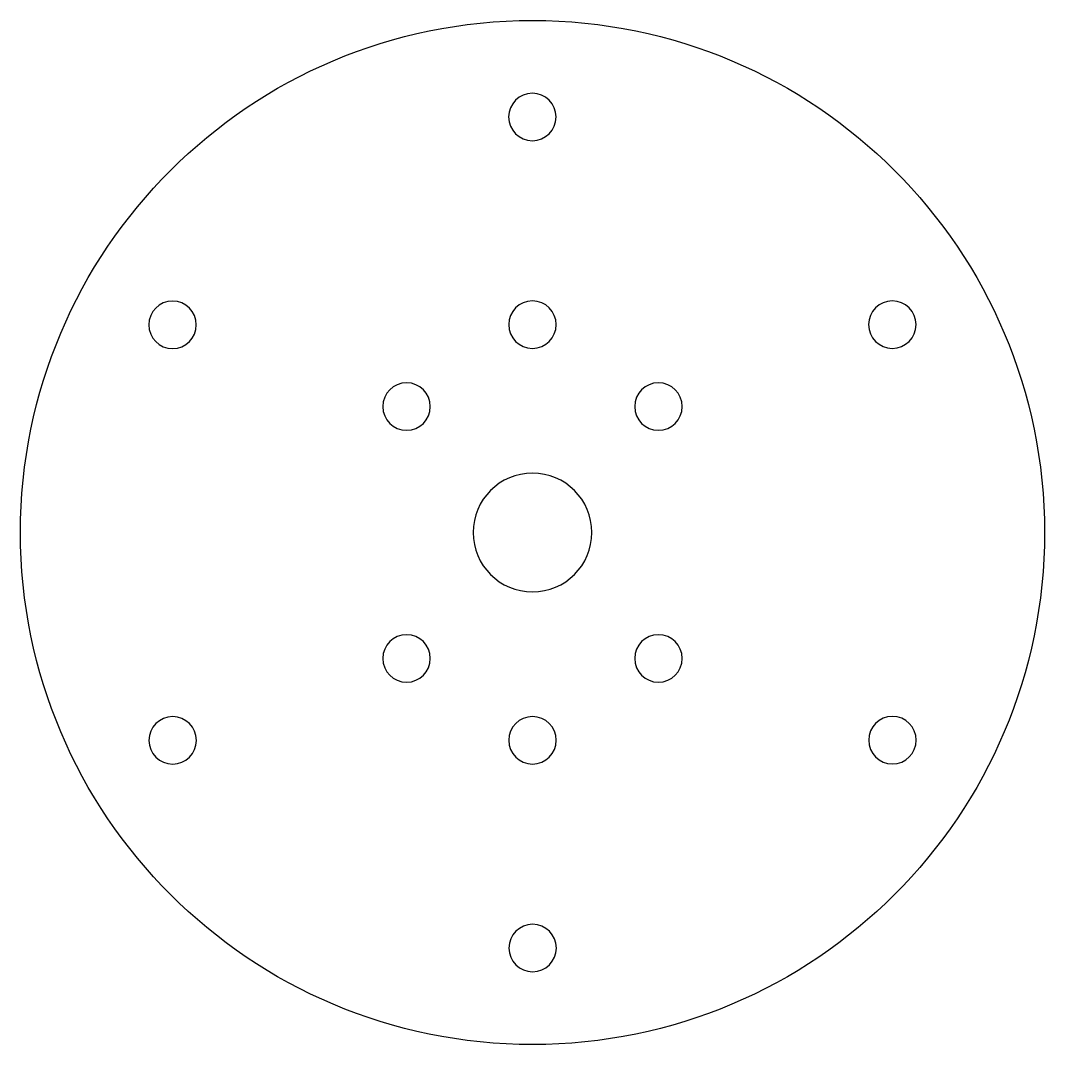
# Model space of a CAD drawing. Header units: millimetres. Extents: x -33.2 to 35.8, y -50.7 to 18.3.
import ezdxf

# ---------------------------------------------------------------- set-up
doc = ezdxf.new("R2010")
doc.units = ezdxf.units.MM

msp = doc.modelspace()

# ---------------------------------------------------------------- linework, layer by layer
at = {"layer": 'INTERIOR_PROFILES', "extrusion": (0, 0, -1)}
for centre, radius in [((-1.283, 11.775), 1.6), ((22.961, -2.232), 1.6), ((-1.287, -2.218), 1.6), ((-25.536, -2.218), 1.6), ((7.194, -7.74), 1.6), ((-9.777, -7.74), 1.6), ((-1.292, -16.225), 4), ((7.194, -24.71), 1.6), ((-9.777, -24.71), 1.6), ((22.953, -30.232), 1.6), ((-1.292, -30.225), 1.6), ((-25.545, -30.218), 1.6), ((-1.3, -44.225), 1.6)]:
    msp.add_circle(centre, radius, dxfattribs=at)
at = {"layer": 'OUTER_PROFILES'}
msp.add_circle((1.292, -16.225), 34.5, dxfattribs=at)

doc.saveas('drawing.dxf')
